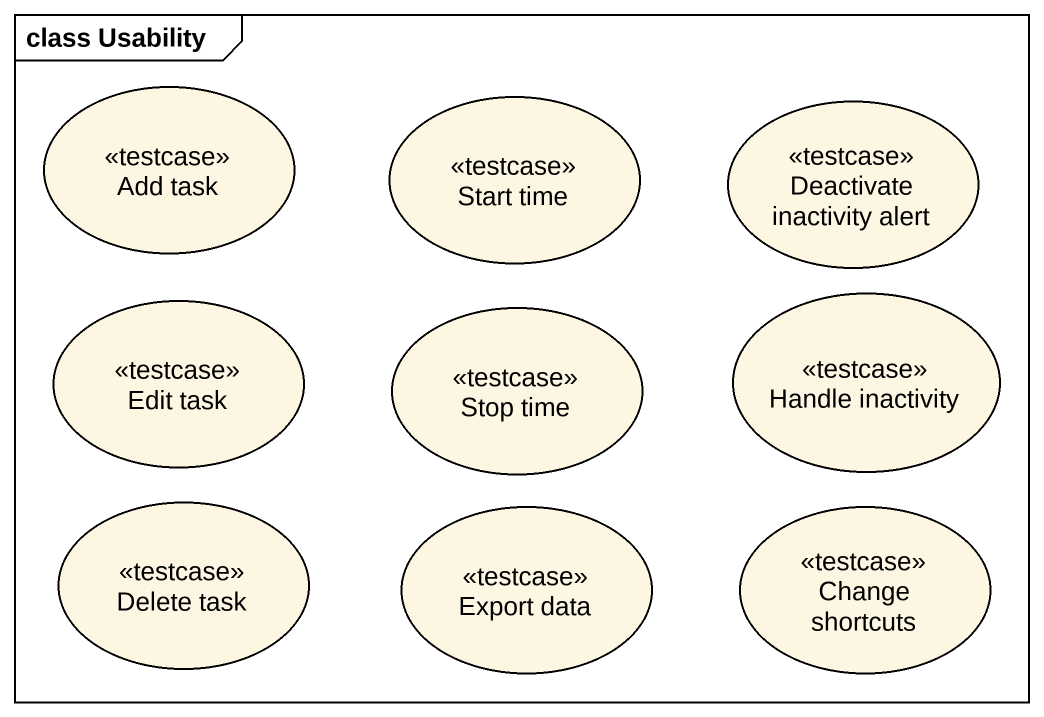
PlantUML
@startuml
mainframe class Usability
usecase "Add task" as Add_task <<testcase>>
usecase "Start time" as Start_time <<testcase>>
usecase "Deactivate inactivity alert" as Deactivate_inactivity_alert <<testcase>>
usecase "Handle inactivity" as Handle_inactivity <<testcase>>
usecase "Edit task" as Edit_task <<testcase>>
usecase "Stop time" as Stop_time <<testcase>>
usecase "Delete task" as Delete_task <<testcase>>
usecase "Export data" as Export_data <<testcase>>
usecase "Change shortcuts" as Change_shortcuts <<testcase>>
@enduml
